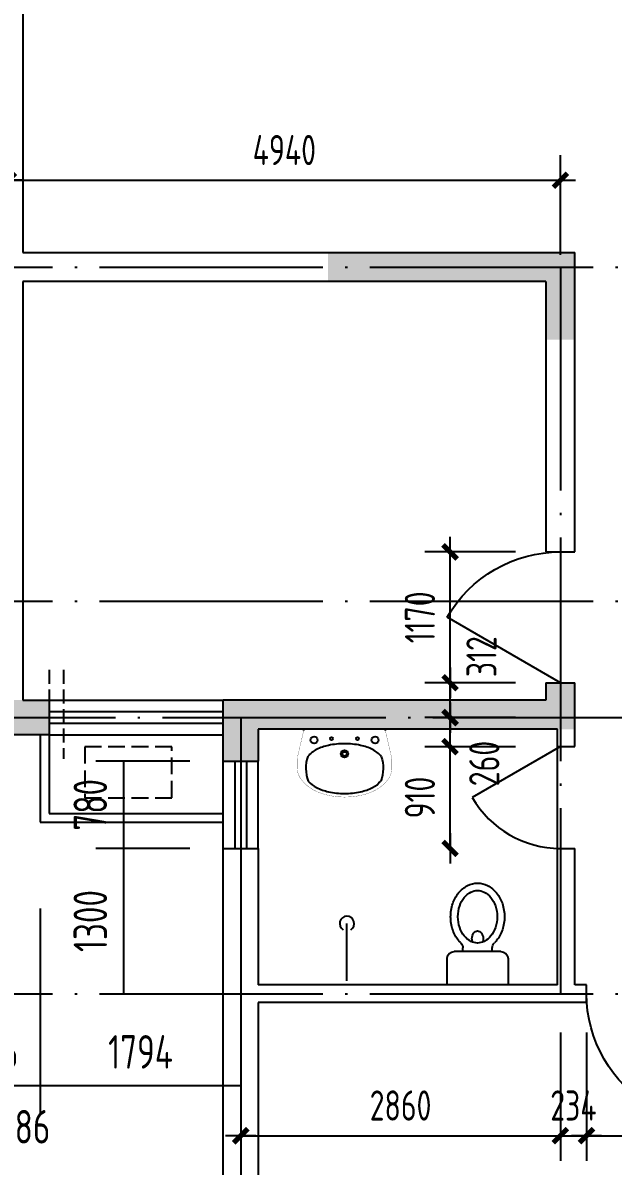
# Model space of a CAD drawing. Extents: x -726032 to 135930, y -151624 to 587044.
# Drawn here: x -592424 to -587142, y 553887 to 564114 of the extents above; entities that cross this region are included whole.
import ezdxf
from ezdxf.enums import TextEntityAlignment as Align

# ---------------------------------------------------------------- set-up
doc = ezdxf.new("R2010")
doc.units = 0
doc.header["$LTSCALE"] = 1000
doc.header["$MEASUREMENT"] = 0
doc.linetypes.add('DASH', pattern=[0.35, 0.25, -0.1])
doc.linetypes.add('DOTE', pattern=[2.42, 2, -0.2, 0.02, -0.2])
doc.layers.get('0').update_dxf_attribs({"linetype": 'CONTINUOUS'})
doc.layers.get('DEFPOINTS').update_dxf_attribs({"color": 1, "linetype": 'CONTINUOUS'})
for name, color, linetype in [('COLUMN', 170, 'CONTINUOUS'), ('DOTE', 8, 'DOTE'), ('GROUND', 45, 'CONTINUOUS'), ('LVTRY', 6, 'CONTINUOUS'), ('PUB_DIM', 245, 'CONTINUOUS'), ('ROOF', 4, 'CONTINUOUS'), ('WALL', 255, 'CONTINUOUS'), ('WINDOW', 155, 'CONTINUOUS'), ('WINDOW_TEXT', 7, 'CONTINUOUS'), ('空调', 245, 'CONTINUOUS')]:
    doc.layers.add(name, color=color, linetype=linetype)
doc.styles.add('DIM_FONT', font='isocp.shx', dxfattribs={"width": 0.8})
doc.styles.add('SIMPLEX', font='SIMPLEX.SHX')
doc.dimstyles.new('DIMA', dxfattribs={"dimtxt": 300, "dimasz": 1, "dimexe": 250, "dimexo": 300, "dimgap": 150, "dimtad": 1, "dimdec": 0, "dimzin": 0, "dimdsep": 46, "dimtxsty": 'DIM_FONT', "dimcen": 0.09, "dimse1": 1, "dimclrt": 142, "dimadec": 0, "dimazin": 0, "dimtfac": 1, "dimtdec": 0, "dimtix": 1, "dimtmove": 2, "dimatfit": 3, "dimfxl": 1, "dimtolj": 1, "dimtzin": 0, "dimarcsym": 0})
doc.dimstyles.new('DIMB', dxfattribs={"dimtxt": 300, "dimasz": 1, "dimexe": 250, "dimexo": 300, "dimgap": 150, "dimtad": 1, "dimdec": 0, "dimzin": 0, "dimdsep": 46, "dimtxsty": 'DIM_FONT', "dimcen": 0.09, "dimse2": 1, "dimclrt": 142, "dimadec": 0, "dimazin": 0, "dimtfac": 1, "dimtdec": 0, "dimtix": 1, "dimtmove": 2, "dimatfit": 3, "dimfxl": 1, "dimtolj": 1, "dimtzin": 0, "dimarcsym": 0})
doc.dimstyles.new('DIMN', dxfattribs={"dimtxt": 300, "dimasz": 1, "dimexe": 250, "dimexo": 300, "dimgap": 150, "dimtad": 1, "dimdec": 0, "dimzin": 0, "dimdsep": 46, "dimtxsty": 'DIM_FONT', "dimcen": 0.09, "dimclrt": 142, "dimadec": 0, "dimazin": 0, "dimtfac": 1, "dimtdec": 0, "dimtix": 1, "dimtmove": 2, "dimatfit": 3, "dimfxl": 1, "dimtolj": 1, "dimtzin": 0, "dimarcsym": 0})

# ---------------------------------------------------------------- blocks, each defined once
blk = doc.blocks.new('*D774')
at = {"layer": 'DEFPOINTS', "color": 0, "transparency": 16777216}
for p in [(-592268, 556491), (-590474, 556491), (-590474, 554609)]:
    blk.add_point(p, dxfattribs=at)
at = {"layer": 'PUB_DIM', "color": 0, "lineweight": -2, "transparency": 16777216}
for p, q in [((-592268, 556191), (-592268, 554359)), ((-590474, 556191), (-590474, 554359)), ((-592267, 554609), (-590475, 554609))]:
    blk.add_line(p, q, dxfattribs=at)
at = {"layer": 'PUB_DIM', "color": 0, "transparency": 16777216}
for points in [[(-592267, 554609), (-592267, 554609), (-592268, 554609)], [(-590475, 554609), (-590475, 554609), (-590474, 554609)]]:
    blk.add_solid(points, dxfattribs=at)
at = {"layer": 'PUB_DIM', "color": 142, "transparency": 16777216, "insert": (-591371, 554909), "char_height": 300, "attachment_point": 5, "style": 'DIM_FONT'}
blk.add_mtext('\\A1;1794', dxfattribs=at)
blk = doc.blocks.new('*D1971')
at = {"layer": 'DEFPOINTS', "color": 0, "transparency": 16777216}
for p in [(-592554, 556491), (-592268, 556491), (-592268, 554609)]:
    blk.add_point(p, dxfattribs=at)
at = {"layer": 'PUB_DIM', "color": 0, "lineweight": -2, "transparency": 16777216}
for p, q in [((-592268, 556191), (-592268, 554359)), ((-592555, 554609), (-592556, 554609)), ((-592554, 554609), (-592268, 554609)), ((-592267, 554609), (-592266, 554609))]:
    blk.add_line(p, q, dxfattribs=at)
at = {"layer": 'PUB_DIM', "color": 0, "transparency": 16777216}
for points in [[(-592555, 554609), (-592555, 554609), (-592554, 554609)], [(-592267, 554609), (-592267, 554609), (-592268, 554609)]]:
    blk.add_solid(points, dxfattribs=at)
at = {"layer": 'PUB_DIM', "color": 142, "transparency": 16777216, "insert": (-592411, 554239), "char_height": 300, "attachment_point": 5, "style": 'DIM_FONT'}
blk.add_mtext('\\A1;286', dxfattribs=at)
blk = doc.blocks.new('_DIMX')
blk.add_line((-150, 0), (150, 0))
at = {"const_width": 50}
blk.add_lwpolyline([(-70, -70), (70, 70)], dxfattribs=at)
blk = doc.blocks.new('*D1972')
at = {"layer": 'DEFPOINTS', "color": 0, "transparency": 16777216}
for p in [(-587614, 562706), (-592554, 561769), (-587614, 561769)]:
    blk.add_point(p, dxfattribs=at)
at = {"layer": 'PUB_DIM', "color": 0, "lineweight": -2, "transparency": 16777216}
for p, q in [((-587614, 562039), (-587614, 562931)), ((-592553, 562706), (-587615, 562706))]:
    blk.add_line(p, q, dxfattribs=at)
at = {"layer": 'PUB_DIM', "color": 0, "lineweight": -2, "transparency": 16777216, "xscale": 0.9, "yscale": 0.9, "zscale": 0.9, "rotation": 180}
blk.add_blockref('_DIMX', (-592554, 562706), dxfattribs=at)
at = {"layer": 'PUB_DIM', "color": 0, "lineweight": -2, "transparency": 16777216, "xscale": 0.9, "yscale": 0.9, "zscale": 0.9}
blk.add_blockref('_DIMX', (-587614, 562706), dxfattribs=at)
at = {"layer": 'PUB_DIM', "color": 142, "transparency": 16777216, "insert": (-590084, 562976), "char_height": 270, "attachment_point": 5, "style": 'DIM_FONT'}
blk.add_mtext('\\A1;4940', dxfattribs=at)
blk = doc.blocks.new('*D3644')
at = {"layer": 'DEFPOINTS', "color": 0, "transparency": 16777216}
for p in [(-592840, 556491), (-592554, 556491), (-592554, 554609)]:
    blk.add_point(p, dxfattribs=at)
at = {"layer": 'PUB_DIM', "color": 0, "lineweight": -2, "transparency": 16777216}
for p, q in [((-592840, 556191), (-592840, 554359)), ((-592841, 554609), (-592842, 554609)), ((-592840, 554609), (-592554, 554609)), ((-592553, 554609), (-592552, 554609))]:
    blk.add_line(p, q, dxfattribs=at)
at = {"layer": 'PUB_DIM', "color": 0, "transparency": 16777216}
for points in [[(-592841, 554609), (-592841, 554609), (-592840, 554609)], [(-592553, 554609), (-592553, 554609), (-592554, 554609)]]:
    blk.add_solid(points, dxfattribs=at)
at = {"layer": 'PUB_DIM', "color": 142, "transparency": 16777216, "insert": (-592697, 554909), "char_height": 300, "attachment_point": 5, "style": 'DIM_FONT'}
blk.add_mtext('\\A1;286', dxfattribs=at)
blk = doc.blocks.new('*D1985')
at = {"layer": 'DEFPOINTS', "color": 0, "transparency": 16777216}
for p in [(-597494, 562706), (-597494, 561769), (-592554, 561769)]:
    blk.add_point(p, dxfattribs=at)
at = {"layer": 'PUB_DIM', "color": 0, "lineweight": -2, "transparency": 16777216}
for p, q in [((-597494, 562039), (-597494, 562931)), ((-592555, 562706), (-597493, 562706))]:
    blk.add_line(p, q, dxfattribs=at)
at = {"layer": 'PUB_DIM', "color": 0, "lineweight": -2, "transparency": 16777216, "xscale": 0.9, "yscale": 0.9, "zscale": 0.9, "rotation": 180}
blk.add_blockref('_DIMX', (-597494, 562706), dxfattribs=at)
at = {"layer": 'PUB_DIM', "color": 0, "lineweight": -2, "transparency": 16777216, "xscale": 0.9, "yscale": 0.9, "zscale": 0.9}
blk.add_blockref('_DIMX', (-592554, 562706), dxfattribs=at)
at = {"layer": 'PUB_DIM', "color": 142, "transparency": 16777216, "insert": (-595024, 562976), "char_height": 270, "attachment_point": 5, "style": 'DIM_FONT'}
blk.add_mtext('\\A1;4940', dxfattribs=at)
blk = doc.blocks.new('*D2012')
at = {"layer": 'DEFPOINTS', "color": 0, "transparency": 16777216}
for p in [(-587614, 555351), (-587380, 555351), (-587380, 554159)]:
    blk.add_point(p, dxfattribs=at)
at = {"layer": 'PUB_DIM', "color": 0, "lineweight": -2, "transparency": 16777216}
for p, q in [((-587380, 555081), (-587380, 553934)), ((-587615, 554159), (-587616, 554159)), ((-587614, 554159), (-587380, 554159)), ((-587379, 554159), (-587378, 554159))]:
    blk.add_line(p, q, dxfattribs=at)
at = {"layer": 'PUB_DIM', "color": 0, "lineweight": -2, "transparency": 16777216, "xscale": 0.9, "yscale": 0.9, "zscale": 0.9}
blk.add_blockref('_DIMX', (-587614, 554159), dxfattribs=at)
at = {"layer": 'PUB_DIM', "color": 0, "lineweight": -2, "transparency": 16777216, "xscale": 0.9, "yscale": 0.9, "zscale": 0.9, "rotation": 180}
blk.add_blockref('_DIMX', (-587380, 554159), dxfattribs=at)
at = {"layer": 'PUB_DIM', "color": 142, "transparency": 16777216, "insert": (-587497, 554429), "char_height": 270, "attachment_point": 5, "style": 'DIM_FONT'}
blk.add_mtext('\\A1;234', dxfattribs=at)
blk = doc.blocks.new('_LV5')
for p, q in [((210.1, 0), (-210.1, 0)), ((-210.1, 0), (-210.1, -180)), ((210.1, -180), (210.1, 0)), ((160.1, -230), (-160.1, -230)), ((-101.4, -230), (-101.4, -254.3)), ((101.4, -230), (101.4, -254.1))]:
    blk.add_line(p, q)
blk.add_lwpolyline([(-135.1, -469.4, 0.080312), (-123, -544.2, 0.089014), (-91.8, -601.5, 0.104918), (-45.6, -639.3, 0.119812), (0.1, -650.4, 0.119812), (45.8, -639.3, 0.104918), (92, -601.5, 0.089014), (123.2, -544.2, 0.080312), (135.3, -469.4, 0.080312), (123.2, -394.6, 0.089014), (92, -337.3, 0.104918), (45.8, -299.5, 0.119812), (0.1, -288.4, 0.119812), (-45.6, -299.5, 0.104918), (-91.8, -337.3, 0.089014), (-123, -394.6, 0.080312)], format="xyb", close=True)
for points in [[(-38.7, -318.5, 0.073567), (-35.6, -339.5, 0.084454), (-27.4, -356, 0.10642), (-14.1, -367.8, 0.129709), (0, -371.5, 0.129709), (14.1, -367.8, 0.10642), (27.4, -356, 0.084454), (35.6, -339.5, 0.073567), (38.7, -318.5, 0.073567), (35.6, -297.5, 0.014016), (34.7, -294.6, 0.10642)], [(-34.7, -294.7, 0.013578), (-35.6, -297.5, 0.073567), (-38.7, -318.5, 0.073567)]]:
    blk.add_lwpolyline(points, format="xyb")
for centre, radius, start, end in [((-160.1, -180), 50, 180, 270), ((160.1, -180), 50, 270, 0), ((52.2, -452.8), 234.6, 141.28635, 161.63333), ((20.4, -427.3), 193.8, 134.81437, 141.28635), ((-151.4, -254.3), 50, 314.81437, 0), ((151.4, -254.1), 50, 180, 225.25549), ((-20.2, -427.3), 193.8, 38.71365, 45.25549), ((-52, -452.8), 234.6, 18.36667, 38.71365), ((102.3, -469.4), 287.4, 161.63333, 180), ((-102.1, -469.4), 287.4, 0, 18.36667), ((102.3, -469.4), 287.4, 180, 198.36667), ((-102.1, -469.4), 287.4, 341.63333, 0), ((52.2, -486), 234.6, 198.36667, 218.71365), ((-52, -486), 234.6, 321.28635, 341.63333), ((20.4, -511.6), 193.8, 218.71365, 242.67141), ((0.1, -550.8), 149.6, 242.67141, 270), ((0.1, -550.8), 149.6, 270, 297.32859), ((-20.2, -511.6), 193.8, 297.32859, 321.28635)]:
    blk.add_arc(centre, radius, start, end)
blk = doc.blocks.new('_LV10')
blk.add_line((0, -37), (0, -432))
blk.add_arc((0, -432), 50, 121.03319, 58.96681)
blk = doc.blocks.new('M_E11')
for p, q in [((-280, -10), (-280, 0)), ((280, 0), (280, -10)), ((-250.5, -188.9), (-250.5, -185.7)), ((-247.8, -182.8), (-250.2, -184.9))]:
    blk.add_line(p, q)
at = {"const_width": 1.5}
for points in [[(-280, 0), (280, 0)], [(-325.7, -199.5), (-280, -5)], [(325.7, -203.7), (280, -5)]]:
    blk.add_lwpolyline(points, dxfattribs=at)
for points in [[(253, -188.3, 0.098208), (193.2, -140.8, 0.066287), (110.4, -111.4, 0.052428), (0, -99.8, 0.052428), (-110.4, -111.4, 0.066287), (-193.2, -140.8, 0.093876), (-250.8, -185.7, 0.171377)], [(-249.5, -357.7, 0.091341), (-193.2, -401.2, 0.066287), (-110.4, -430.6, 0.052428), (0, -442.2, 0.052428), (110.4, -430.6, 0.066287), (193.2, -401.2, 0.091756), (249.7, -357.5, 0.171377)]]:
    blk.add_lwpolyline(points, format="xyb")
for points in [[(-325.7, -199.5, 0.008223), (-325.7, -203.7, 0.149285)], [(-325.7, -265.7, 0.149285), (-304.4, -336.6, 0.107079), (-230.9, -407.7, 0.075625), (-131, -450.5, 0.062436), (-0.8, -467.3, 0.062436), (129.6, -451.5, 0.075625), (229.8, -409.6, 0.107079), (303.8, -339.1, 0.149285), (325.7, -268.3, 0.005205), (325.7, -265.7, 0.086596)]]:
    blk.add_lwpolyline(points, format="xyb", dxfattribs=at)
at = {"const_width": 1.5, "flags": 128}
for points in [[(-325.7, -203.7), (-325.7, -268.3)], [(325.7, -203.7), (325.7, -268.3)]]:
    blk.add_lwpolyline(points, dxfattribs=at)
at = {"flags": 128}
for points in [[(-253, -188.3, 0.172546), (-249.7, -357.5, 0.726395)], [(253, -188.3, -0.172546), (249.7, -357.5, -0.726395)]]:
    blk.add_lwpolyline(points, format="xyb", dxfattribs=at)
for centre, radius in [((-210, -75), 24), ((-210, -75), 24), ((-210, -75), 24), ((-90, -65), 10), ((90, -65), 10), ((210, -75), 24), ((0, -170), 25), ((0, -170), 15)]:
    blk.add_circle(centre, radius)
blk.add_arc((-249.5, -185.7), 1, 131.32236, 180)
at = {"width": 0.8, "flags": 9}
for tag in ['XSIZE', 'YSIZE']:
    blk.add_attdef(tag, (0, 0), '', height=0.5, dxfattribs=at)
blk = doc.blocks.new('*D2013')
at = {"layer": 'DEFPOINTS', "color": 0, "transparency": 16777216}
for p in [(-588601, 557639), (-587744, 557639), (-587744, 556729)]:
    blk.add_point(p, dxfattribs=at)
at = {"layer": 'PUB_DIM', "color": 0, "lineweight": -2, "transparency": 16777216}
for p, q in [((-588014, 557639), (-588826, 557639)), ((-588601, 556730), (-588601, 557639))]:
    blk.add_line(p, q, dxfattribs=at)
at = {"layer": 'PUB_DIM', "color": 0, "lineweight": -2, "transparency": 16777216, "xscale": 0.9, "yscale": 0.9, "zscale": 0.9}
for p, rotation in [((-588601, 557639), 90), ((-588601, 556729), 270)]:
    blk.add_blockref('_DIMX', p, dxfattribs=dict(at, rotation=rotation))
at = {"layer": 'PUB_DIM', "color": 142, "transparency": 16777216, "insert": (-588871, 557184), "char_height": 270, "attachment_point": 5, "rotation": 90, "style": 'DIM_FONT'}
blk.add_mtext('\\A1;910', dxfattribs=at)
blk = doc.blocks.new('_DBLK')
blk.add_line((-0.5, 0), (0, -0.866))
blk.add_arc((-0.5, 0), 1, 300, 0)
at = {"layer": 'WINDOW_TEXT', "style": 'SIMPLEX', "flags": 9}
blk.add_attdef('A', text='', height=1, dxfattribs=at).set_placement((0, 1.5), align=Align.MIDDLE)
blk = doc.blocks.new('*D2014')
at = {"layer": 'DEFPOINTS', "color": 0, "transparency": 16777216}
for p in [(-588601, 557899), (-587744, 557899), (-587744, 557639)]:
    blk.add_point(p, dxfattribs=at)
at = {"layer": 'PUB_DIM', "color": 0, "lineweight": -2, "transparency": 16777216}
for p, q in [((-588014, 557899), (-588826, 557899)), ((-588601, 557900), (-588601, 557901)), ((-588601, 557639), (-588601, 557899)), ((-588601, 557639), (-588601, 557638))]:
    blk.add_line(p, q, dxfattribs=at)
at = {"layer": 'PUB_DIM', "color": 0, "lineweight": -2, "transparency": 16777216, "xscale": 0.9, "yscale": 0.9, "zscale": 0.9}
for p, rotation in [((-588601, 557899), 270), ((-588601, 557639), 90)]:
    blk.add_blockref('_DIMX', p, dxfattribs=dict(at, rotation=rotation))
at = {"layer": 'PUB_DIM', "color": 142, "transparency": 16777216, "insert": (-588295, 557488), "char_height": 270, "attachment_point": 5, "rotation": 90, "style": 'DIM_FONT'}
blk.add_mtext('\\A1;260', dxfattribs=at)
blk = doc.blocks.new('*D2015')
at = {"layer": 'DEFPOINTS', "color": 0, "transparency": 16777216}
for p in [(-588601, 558211), (-587744, 558211), (-587744, 557899)]:
    blk.add_point(p, dxfattribs=at)
at = {"layer": 'PUB_DIM', "color": 0, "lineweight": -2, "transparency": 16777216}
for p, q in [((-588014, 558211), (-588826, 558211)), ((-588601, 557900), (-588601, 558211))]:
    blk.add_line(p, q, dxfattribs=at)
at = {"layer": 'PUB_DIM', "color": 0, "lineweight": -2, "transparency": 16777216, "xscale": 0.9, "yscale": 0.9, "zscale": 0.9}
for p, rotation in [((-588601, 558211), 90), ((-588601, 557899), 270)]:
    blk.add_blockref('_DIMX', p, dxfattribs=dict(at, rotation=rotation))
at = {"layer": 'PUB_DIM', "color": 142, "transparency": 16777216, "insert": (-588320, 558444), "char_height": 270, "attachment_point": 5, "rotation": 90, "style": 'DIM_FONT'}
blk.add_mtext('\\A1;312', dxfattribs=at)
blk = doc.blocks.new('*D2016')
at = {"layer": 'DEFPOINTS', "color": 0, "transparency": 16777216}
for p in [(-588601, 559381), (-587744, 559381), (-587744, 558211)]:
    blk.add_point(p, dxfattribs=at)
at = {"layer": 'PUB_DIM', "color": 0, "lineweight": -2, "transparency": 16777216}
for p, q in [((-588014, 559381), (-588826, 559381)), ((-588601, 558212), (-588601, 559381))]:
    blk.add_line(p, q, dxfattribs=at)
at = {"layer": 'PUB_DIM', "color": 0, "lineweight": -2, "transparency": 16777216, "xscale": 0.9, "yscale": 0.9, "zscale": 0.9}
for p, rotation in [((-588601, 559381), 90), ((-588601, 558211), 270)]:
    blk.add_blockref('_DIMX', p, dxfattribs=dict(at, rotation=rotation))
at = {"layer": 'PUB_DIM', "color": 142, "transparency": 16777216, "insert": (-588871, 558796), "char_height": 270, "attachment_point": 5, "rotation": 90, "style": 'DIM_FONT'}
blk.add_mtext('\\A1;1170', dxfattribs=at)
blk = doc.blocks.new('*D2017')
at = {"layer": 'DEFPOINTS', "color": 0, "transparency": 16777216}
for p in [(-591520, 556729), (-590630, 556729), (-590630, 555429)]:
    blk.add_point(p, dxfattribs=at)
at = {"layer": 'PUB_DIM', "color": 0, "lineweight": -2, "transparency": 16777216}
for p, q in [((-590930, 556729), (-591770, 556729)), ((-591520, 555430), (-591520, 556728))]:
    blk.add_line(p, q, dxfattribs=at)
at = {"layer": 'PUB_DIM', "color": 0, "transparency": 16777216}
for points in [[(-591520, 556728), (-591520, 556728), (-591520, 556729)], [(-591520, 555430), (-591520, 555430), (-591520, 555429)]]:
    blk.add_solid(points, dxfattribs=at)
at = {"layer": 'PUB_DIM', "color": 142, "transparency": 16777216, "insert": (-591820, 556079), "char_height": 300, "attachment_point": 5, "rotation": 90, "style": 'DIM_FONT'}
blk.add_mtext('\\A1;1300', dxfattribs=at)
blk = doc.blocks.new('_WBLK')
for p, q in [((-0.5, 0.5), (0.5, 0.5)), ((0.5, 0.1667), (-0.5, 0.1667)), ((0.5, -0.1667), (-0.5, -0.1667)), ((-0.5, -0.5), (0.5, -0.5))]:
    blk.add_line(p, q)
at = {"layer": 'WINDOW_TEXT', "style": 'SIMPLEX', "flags": 9}
blk.add_attdef('A', text='', height=1, dxfattribs=at).set_placement((0, 1.5), align=Align.MIDDLE)
blk = doc.blocks.new('*D796')
at = {"layer": 'DEFPOINTS', "color": 0, "transparency": 16777216}
for p in [(-591520, 557509), (-590630, 557509), (-590630, 556729)]:
    blk.add_point(p, dxfattribs=at)
at = {"layer": 'PUB_DIM', "color": 0, "lineweight": -2, "transparency": 16777216}
for p, q in [((-590930, 557509), (-591770, 557509)), ((-591520, 556730), (-591520, 557508)), ((-590930, 556729), (-591770, 556729))]:
    blk.add_line(p, q, dxfattribs=at)
at = {"layer": 'PUB_DIM', "color": 0, "transparency": 16777216}
for points in [[(-591520, 557508), (-591520, 557508), (-591520, 557509)], [(-591520, 556730), (-591520, 556730), (-591520, 556729)]]:
    blk.add_solid(points, dxfattribs=at)
at = {"layer": 'PUB_DIM', "color": 142, "transparency": 16777216, "insert": (-591820, 557119), "char_height": 300, "attachment_point": 5, "rotation": 90, "style": 'DIM_FONT'}
blk.add_mtext('\\A1;780', dxfattribs=at)
blk = doc.blocks.new('*D2018')
at = {"layer": 'DEFPOINTS', "color": 0, "transparency": 16777216}
for p in [(-590474, 555351), (-587614, 555351), (-587614, 554159)]:
    blk.add_point(p, dxfattribs=at)
at = {"layer": 'PUB_DIM', "color": 0, "lineweight": -2, "transparency": 16777216}
for p, q in [((-587614, 555081), (-587614, 553934)), ((-590473, 554159), (-587615, 554159))]:
    blk.add_line(p, q, dxfattribs=at)
at = {"layer": 'PUB_DIM', "color": 0, "lineweight": -2, "transparency": 16777216, "xscale": 0.9, "yscale": 0.9, "zscale": 0.9, "rotation": 180}
blk.add_blockref('_DIMX', (-590474, 554159), dxfattribs=at)
at = {"layer": 'PUB_DIM', "color": 0, "lineweight": -2, "transparency": 16777216, "xscale": 0.9, "yscale": 0.9, "zscale": 0.9}
blk.add_blockref('_DIMX', (-587614, 554159), dxfattribs=at)
at = {"layer": 'PUB_DIM', "color": 142, "transparency": 16777216, "insert": (-589044, 554429), "char_height": 270, "attachment_point": 5, "style": 'DIM_FONT'}
blk.add_mtext('\\A1;2860', dxfattribs=at)
blk = doc.blocks.new('*D2019')
at = {"layer": 'DEFPOINTS', "color": 0, "transparency": 16777216}
for p in [(-587380, 555351), (-586210, 555351), (-586210, 554159)]:
    blk.add_point(p, dxfattribs=at)
at = {"layer": 'PUB_DIM', "color": 0, "lineweight": -2, "transparency": 16777216}
for p, q in [((-586210, 555081), (-586210, 553934)), ((-587379, 554159), (-586211, 554159))]:
    blk.add_line(p, q, dxfattribs=at)
at = {"layer": 'PUB_DIM', "color": 0, "lineweight": -2, "transparency": 16777216, "xscale": 0.9, "yscale": 0.9, "zscale": 0.9, "rotation": 180}
blk.add_blockref('_DIMX', (-587380, 554159), dxfattribs=at)
at = {"layer": 'PUB_DIM', "color": 0, "lineweight": -2, "transparency": 16777216, "xscale": 0.9, "yscale": 0.9, "zscale": 0.9}
blk.add_blockref('_DIMX', (-586210, 554159), dxfattribs=at)
at = {"layer": 'PUB_DIM', "color": 142, "transparency": 16777216, "insert": (-586795, 554429), "char_height": 270, "attachment_point": 5, "style": 'DIM_FONT'}
blk.add_mtext('\\A1;1170', dxfattribs=at)

msp = doc.modelspace()

# ---------------------------------------------------------------- linework, layer by layer
at = {"layer": 'COLUMN'}
for points in [[(-589693.9, 562059.5), (-589693.9, 561799.5), (-587483.9, 562059.5), (-587743.9, 561799.5)], [(-587743.9, 561799.5), (-587743.9, 561279.5), (-587483.9, 562059.5), (-587483.9, 561279.5)], [(-587743.9, 558211.5), (-587743.9, 558055.5), (-587483.9, 558211.5), (-587483.9, 557795.5)], [(-592917.9, 558055.5), (-592917.9, 557743.5), (-592189.9, 558055.5), (-592189.9, 557743.5)], [(-590629.9, 558055.5), (-590629.9, 557509.5), (-590317.9, 557795.5), (-590317.9, 557509.5)], [(-590629.9, 558055.5), (-590317.9, 557795.5), (-587743.9, 558055.5), (-587483.9, 557795.5)]]:
    msp.add_solid(points, dxfattribs=at)
at = {"layer": 'DOTE'}
for p, q in [((-615939.2, 561929.5), (-546307.4, 561929.5)), ((-587613.9, 561929.5), (-587613.9, 555429.5)), ((-615939.2, 558939.5), (-546307.4, 558939.5)), ((-615375.6, 557899.5), (-546307.4, 557899.5)), ((-590473.9, 557899.5), (-590473.9, 546557.4)), ((-615939.2, 555429.5), (-546307.4, 555429.5))]:
    msp.add_line(p, q, dxfattribs=at)
at = {"layer": 'GROUND'}
msp.add_line((-587639.9, 556729.5), (-587639.9, 557639.5), dxfattribs=at)
at = {"layer": 'ROOF'}
for p, q in [((-592267.9, 557743.5), (-592267.9, 556963.5)), ((-592189.9, 557743.5), (-592189.9, 557041.5)), ((-592267.9, 556963.5), (-590629.9, 556963.5)), ((-592189.9, 557041.5), (-590629.9, 557041.5))]:
    msp.add_line(p, q, dxfattribs=at)
at = {"layer": 'WALL'}
for p, q in [((-592423.9, 567623.5), (-592423.9, 562059.5)), ((-592423.9, 562059.5), (-587483.9, 562059.5)), ((-587483.9, 559381.5), (-587483.9, 562059.5)), ((-587743.9, 561799.5), (-592423.9, 561799.5)), ((-592423.9, 561799.5), (-592423.9, 558055.5)), ((-587743.9, 561799.5), (-587743.9, 559381.5)), ((-587743.9, 559381.5), (-587483.9, 559381.5)), ((-587743.9, 558211.5), (-587743.9, 558055.5)), ((-587743.9, 558211.5), (-587483.9, 558211.5)), ((-587483.9, 557639.5), (-587483.9, 558211.5)), ((-592423.9, 558055.5), (-592189.9, 558055.5)), ((-592189.9, 558055.5), (-592189.9, 557743.5)), ((-590629.9, 557509.5), (-590629.9, 558055.5)), ((-587743.9, 558055.5), (-590629.9, 558055.5)), ((-590317.9, 557795.5), (-590317.9, 557509.5)), ((-587639.9, 557795.5), (-590317.9, 557795.5)), ((-587639.9, 557639.5), (-587639.9, 557795.5)), ((-592189.9, 557743.5), (-592917.9, 557743.5)), ((-587639.9, 557639.5), (-587483.9, 557639.5)), ((-590629.9, 557509.5), (-590317.9, 557509.5)), ((-590629.9, 549943.5), (-590629.9, 556729.5)), ((-590629.9, 556729.5), (-590317.9, 556729.5)), ((-590317.9, 556729.5), (-590317.9, 555507.5)), ((-587639.9, 555507.5), (-587639.9, 556729.5)), ((-587639.9, 556729.5), (-587483.9, 556729.5)), ((-587483.9, 555507.5), (-587483.9, 556729.5)), ((-587639.9, 555507.5), (-590317.9, 555507.5)), ((-587379.9, 555507.5), (-587483.9, 555507.5)), ((-587379.9, 555351.5), (-587379.9, 555507.5)), ((-590317.9, 555351.5), (-590317.9, 550255.5)), ((-587379.9, 555351.5), (-590317.9, 555351.5))]:
    msp.add_line(p, q, dxfattribs=at)
at = {"layer": '空调', "linetype": 'DASH', "ltscale": 0.5}
for p, q in [((-592189.9, 558325.3), (-592189.9, 557531.3)), ((-592059.9, 558325.3), (-592059.9, 557531.3))]:
    msp.add_line(p, q, dxfattribs=at)
at = {"layer": '空调', "linetype": 'DASH', "ltscale": 0.6}
msp.add_lwpolyline([(-591870.7, 557182), (-591090.7, 557182), (-591090.7, 557637), (-591870.7, 557637)], close=True, dxfattribs=at)

# ---------------------------------------------------------------- block references
at = {"layer": 'LVTRY', "xscale": 1.299999999999272, "yscale": 1.299999999999272, "zscale": 1.299999999999272}
msp.add_blockref('M_E11', (-589545.2, 557795.5), dxfattribs=at)
at = {"layer": 'LVTRY', "rotation": 180}
for name, p, xscale, yscale, zscale in [('_LV5', (-588354.9, 555507.5), -1.299999999999272, 1.30000000000291, 1.3), ('_LV10', (-589523.4, 555495.8), 1.299999999999272, 1.299999999999272, 1.299999999999272)]:
    msp.add_blockref(name, p, dxfattribs=dict(at, xscale=xscale, yscale=yscale, zscale=zscale))
at = {"layer": 'WINDOW'}
for name, p, xscale, yscale, zscale, rotation in [('_DBLK', (-587613.9, 558796.5), -1170, 1170, 1170, 270), ('_DBLK', (-587613.9, 557184.5), 910, 910, 910, 270), ('_WBLK', (-590473.9, 557119.5), -780, 312, 780, 270), ('_DBLK', (-586794.9, 555429.5), 1170, -1170, 1170, 180)]:
    msp.add_blockref(name, p, dxfattribs=dict(at, xscale=xscale, yscale=yscale, zscale=zscale, rotation=rotation))
at = {"layer": 'WINDOW', "xscale": 1560, "yscale": 312, "zscale": 1560}
msp.add_blockref('_WBLK', (-591409.9, 557899.5), dxfattribs=at)

# ---------------------------------------------------------------- dimensions: what is measured, and where the dimension line sits
at = {"layer": 'PUB_DIM'}
for base, p2, picture, middle in [((-597493.9, 562706.3), (-597493.9, 561769.2), '*D1985', (-595023.9, 562976.3)), ((-587613.9, 562706.3), (-587613.9, 561769.2), '*D1972', (-590083.9, 562976.3))]:
    dim = msp.add_linear_dim(base=base, p1=(-592553.9, 561769.2), p2=p2, dimstyle='DIMA', override={"dimscale": 0.9, "dimblk1": '_DIMX', "dimblk2": '_DIMX', "dimsah": 1}, dxfattribs=at)
    dim.commit()
    dim.dimension.update_dxf_attribs({"geometry": picture, "text_midpoint": middle})
for p1, p2, distance, picture, middle in [((-587743.9, 558211.5), (-587743.9, 559381.5), 857.1, '*D2016', (-588871, 558796.5)), ((-587743.9, 556729.5), (-587743.9, 557639.5), 857.1, '*D2013', (-588871, 557184.5)), ((-590473.9, 555351.5), (-587613.9, 555351.5), -1192.9, '*D2018', (-589043.9, 554428.6)), ((-587613.9, 555351.5), (-587379.9, 555351.5), -1192.9, '*D2012', (-587496.9, 554428.6)), ((-587379.9, 555351.5), (-586209.9, 555351.5), -1192.9, '*D2019', (-586794.9, 554428.6))]:
    dim = msp.add_aligned_dim(p1=p1, p2=p2, distance=distance, dimstyle='DIMA', override={"dimscale": 0.9, "dimblk1": '_DIMX', "dimblk2": '_DIMX', "dimsah": 1}, dxfattribs=at)
    dim.commit()
    dim.dimension.update_dxf_attribs({"geometry": picture, "text_midpoint": middle})
for base, p1, p2, picture, middle in [((-588601, 558211.5), (-587743.9, 557899.5), (-587743.9, 558211.5), '*D2015', (-588320.4, 558444.4)), ((-588601, 557899.5), (-587743.9, 557639.5), (-587743.9, 557899.5), '*D2014', (-588294.9, 557488.2))]:
    dim = msp.add_linear_dim(base=base, p1=p1, p2=p2, angle=90, dimstyle='DIMA', override={"dimscale": 0.9, "dimblk1": '_DIMX', "dimblk2": '_DIMX', "dimsah": 1}, dxfattribs=at)
    dim.commit()
    dim.dimension.update_dxf_attribs({"geometry": picture, "text_midpoint": middle, "dimtype": 161})
for p1, p2, dimstyle, picture, middle in [((-590629.9, 556729.4), (-590629.9, 557509.4), 'DIMN', '*D796', (-591819.9, 557119.4)), ((-590629.9, 555429.4), (-590629.9, 556729.4), 'DIMA', '*D2017', (-591819.9, 556079.4))]:
    dim = msp.add_aligned_dim(p1=p1, p2=p2, distance=890, dimstyle=dimstyle, dxfattribs=at)
    dim.commit()
    dim.dimension.update_dxf_attribs({"geometry": picture, "text_midpoint": middle})
for base, p1, p2, dimstyle, picture, middle in [((-592553.9, 554609.1), (-592839.9, 556490.5), (-592553.9, 556490.5), 'DIMB', '*D3644', (-592696.9, 554909.1)), ((-590473.9, 554609.1), (-592267.9, 556490.5), (-590473.9, 556490.5), 'DIMN', '*D774', (-591370.9, 554909.1))]:
    dim = msp.add_linear_dim(base=base, p1=p1, p2=p2, dimstyle=dimstyle, dxfattribs=at)
    dim.commit()
    dim.dimension.update_dxf_attribs({"geometry": picture, "text_midpoint": middle})
dim = msp.add_linear_dim(base=(-592267.9, 554609.1), p1=(-592553.9, 556490.5), p2=(-592267.9, 556490.5), dimstyle='DIMA', dxfattribs=at)
dim.commit()
dim.dimension.update_dxf_attribs({"geometry": '*D1971', "text_midpoint": (-592410.9, 554238.6), "dimtype": 160})

doc.saveas('drawing.dxf')
